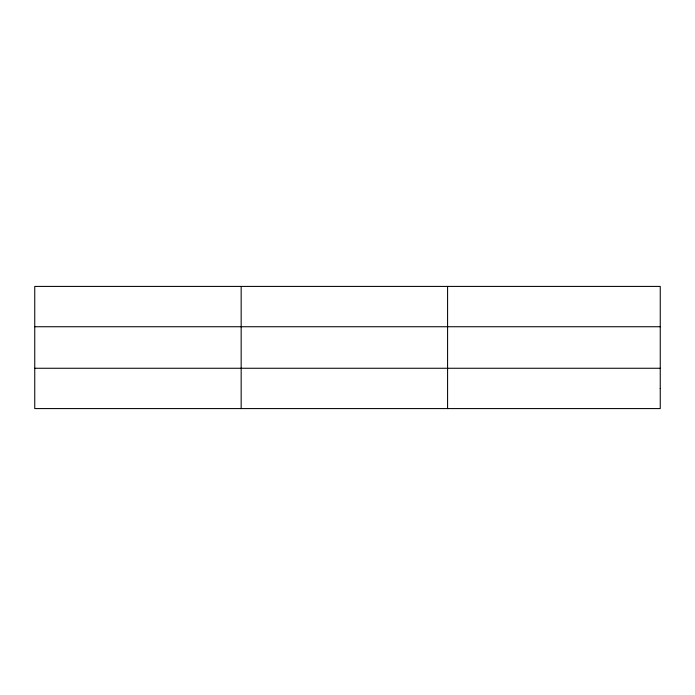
<?xml version="1.0" encoding="UTF-8"?>
<svg xmlns="http://www.w3.org/2000/svg" width="695" height="695" viewBox="0 0 695 695"><rect width="100%" height="100%" fill="white"/><g stroke="black" fill="none" stroke-linecap="round" stroke-linejoin="round"><path stroke-width="1.04" d="M241.165 408.582L241.165 286.418M447.58 408.582L447.58 286.418M34.75 326.737L660.25 326.737M34.75 368.263L660.25 368.263M660.25 388.427L660.25 408.582L34.75 408.582L34.75 286.418L660.25 286.418L660.25 388.427"/></g></svg>
